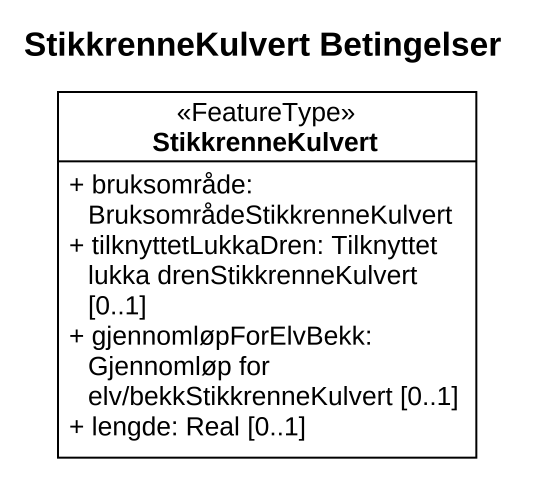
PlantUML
@startuml
title StikkrenneKulvert Betingelser
hide circle
hide empty members
skinparam classAttributeIconSize 0
class StikkrenneKulvert <<FeatureType>> {
  + bruksområde: BruksområdeStikkrenneKulvert
  + tilknyttetLukkaDren: Tilknyttet lukka drenStikkrenneKulvert [0..1]
  + gjennomløpForElvBekk: Gjennomløp for elv/bekkStikkrenneKulvert [0..1]
  + lengde: Real [0..1]
}
@enduml
